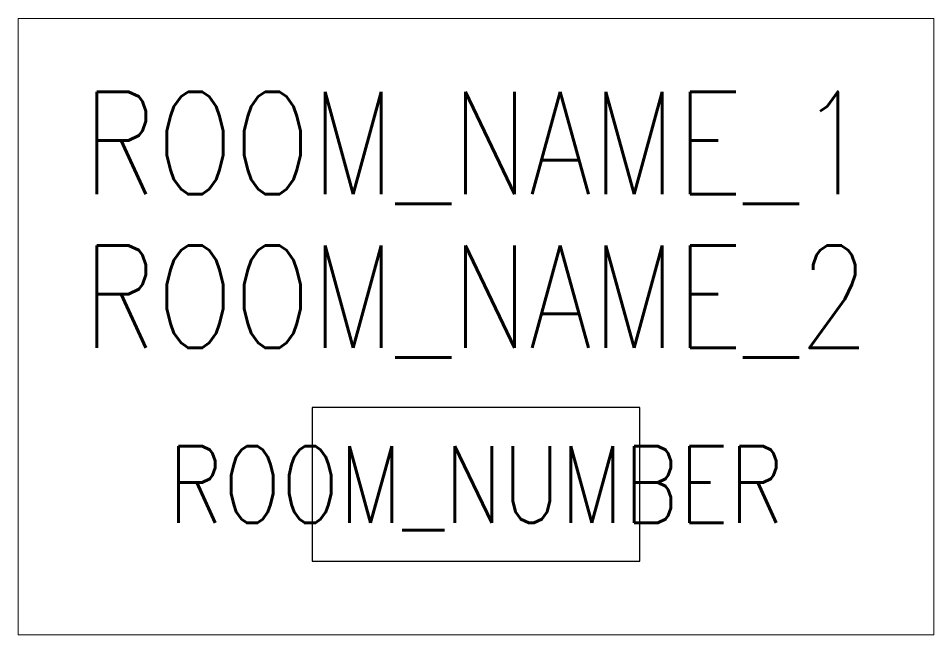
# Paper-space layout 'Layout1' of a CAD drawing. Header units: inches. Extents: x 0 to 10.5, y 0 to 7.1.
# The model-space entities are those that its viewports show. They can reach past a viewport. Long polylines and large blocks are cut down to what shows.
import ezdxf
from ezdxf.enums import TextEntityAlignment as Align

# ---------------------------------------------------------------- set-up
doc = ezdxf.new("R2010")
doc.units = ezdxf.units.IN
doc.header["$LTSCALE"] = 0.5
doc.header["$MEASUREMENT"] = 0
doc.layers.add('g-anno-nplt', color=4, linetype='Continuous')
doc.styles.add('NOTES', font='romans.shx', dxfattribs={"width": 0.8})

msp = doc.modelspace()

# ---------------------------------------------------------------- linework, layer by layer
msp.add_lwpolyline([(-0.2, -0.0938), (0.2, -0.0938), (0.2, 0.0938), (-0.2, 0.0938)], close=True)

# ---------------------------------------------------------------- texts
at = {"style": 'NOTES', "width": 0.8}
for tag, text, height, p in [('ROOM_NAME_1', '', 0.125, (0, 0.4167)), ('ROOM_NAME_2', 'ROOM', 0.125, (0, 0.2292)), ('ROOM_NUMBER', '100', 0.09375, (0, 0))]:
    msp.add_attdef(tag, text=text, height=height, dxfattribs=at).set_placement(p, align=Align.MIDDLE_CENTER)

psp = doc.layouts.get("Layout1")

# ---------------------------------------------------------------- viewports
at = {"layer": 'g-anno-nplt', "view_target_point": (783.946, 1377.1336)}
psp.add_viewport(center=(5.272, 3.549), size=(10.544, 7.09885), view_center_point=(-783.946, -1376.9409), view_height=0.752141, dxfattribs=at)

doc.saveas('drawing.dxf')
